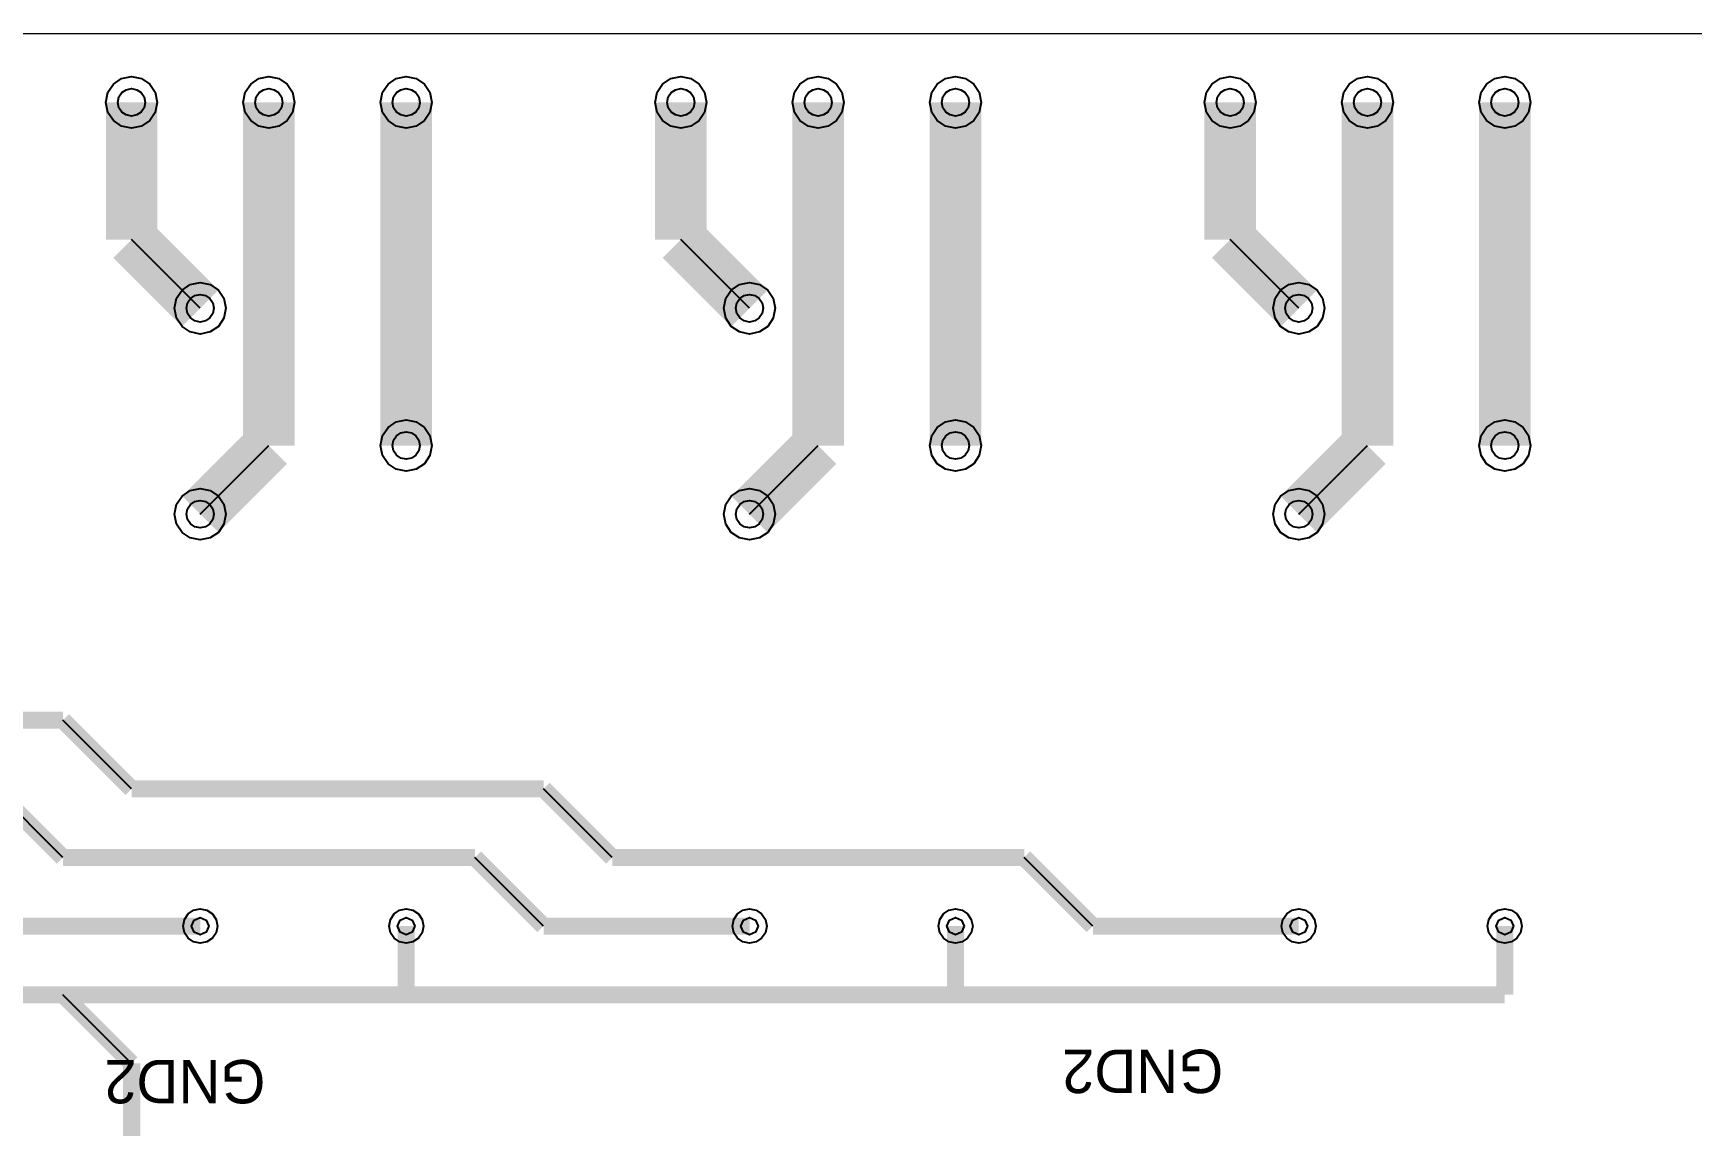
# Model space of a CAD drawing. Extents: x 0.8 to 14.6, y 0 to 10.
# Drawn here: x 4.71 to 9.74, y 6.72 to 10.03 of the extents above; entities that cross this region are included whole.
import ezdxf

# ---------------------------------------------------------------- set-up
doc = ezdxf.new("R2010")
doc.units = 0
doc.layers.get('0').update_dxf_attribs({"linetype": 'CONTINUOUS'})

msp = doc.modelspace()

# ---------------------------------------------------------------- linework, layer by layer
at = {"color": 0}
for points, const_width in [([(0.84375, 10.0313), (14.5938, 10.0313)], 0.00313), ([(5.01042, 9.40625), (5.01042, 9.82292)], 0.15625), ([(5.42708, 8.78125), (5.42708, 9.82292)], 0.15625), ([(5.84375, 8.78125), (5.84375, 9.82292)], 0.15625), ([(6.67708, 9.40625), (6.67708, 9.82292)], 0.15625), ([(7.09375, 8.78125), (7.09375, 9.82292)], 0.15625), ([(7.51042, 8.78125), (7.51042, 9.82292)], 0.15625), ([(8.34375, 9.40625), (8.34375, 9.82292)], 0.15625), ([(8.76042, 8.78125), (8.76042, 9.82292)], 0.15625), ([(9.17708, 8.78125), (9.17708, 9.82292)], 0.15625), ([(5.21875, 9.19792), (5.01042, 9.40625)], 0.15625), ([(6.88542, 9.19792), (6.67708, 9.40625)], 0.15625), ([(8.55208, 9.19792), (8.34375, 9.40625)], 0.15625), ([(5.21875, 8.57292), (5.42708, 8.78125)], 0.15625), ([(6.88542, 8.57292), (7.09375, 8.78125)], 0.15625), ([(8.55208, 8.57292), (8.76042, 8.78125)], 0.15625), ([(4.80208, 7.94792), (2.92708, 7.94792)], 0.05208), ([(5.01042, 7.73958), (4.80208, 7.94792)], 0.05208), ([(4.80208, 7.53125), (4.59375, 7.73958)], 0.05208), ([(6.26042, 7.73958), (5.01042, 7.73958)], 0.05208), ([(6.46875, 7.53125), (6.26042, 7.73958)], 0.05208), ([(6.05208, 7.53125), (4.80208, 7.53125)], 0.05208), ([(6.26042, 7.32292), (6.05208, 7.53125)], 0.05208), ([(7.71875, 7.53125), (6.46875, 7.53125)], 0.05208), ([(7.92708, 7.32292), (7.71875, 7.53125)], 0.05208), ([(5.21875, 7.32292), (4.59375, 7.32292)], 0.05208), ([(5.84375, 7.32292), (5.84375, 7.11458)], 0.05208), ([(6.88542, 7.32292), (6.26042, 7.32292)], 0.05208), ([(7.51042, 7.32292), (7.51042, 7.11458)], 0.05208), ([(8.55208, 7.32292), (7.92708, 7.32292)], 0.05208), ([(9.17708, 7.11458), (9.17708, 7.32292)], 0.05208), ([(4.38542, 7.11458), (9.17708, 7.11458)], 0.05208), ([(5.01042, 6.90625), (4.80208, 7.11458)], 0.05208), ([(5.01042, 4.61458), (5.01042, 6.90625)], 0.05208)]:
    msp.add_lwpolyline(points, dxfattribs=dict(at, const_width=const_width))
at = {"color": 0, "const_width": 0.00344}
for points in [[(5.08854, 9.82292), (5.08236, 9.79253), (5.06565, 9.76768), (5.04081, 9.75097), (5.01042, 9.74479), (4.97999, 9.75097), (4.95514, 9.76768), (4.93842, 9.79253), (4.93229, 9.82292), (4.93842, 9.85335), (4.95514, 9.87819), (4.97999, 9.89492), (5.01042, 9.90104), (5.04081, 9.89492), (5.06565, 9.87819), (5.08236, 9.85335), (5.08854, 9.82292)], [(5.50521, 9.82292), (5.49903, 9.79253), (5.48232, 9.76768), (5.45747, 9.75097), (5.42708, 9.74479), (5.39665, 9.75097), (5.37181, 9.76768), (5.35508, 9.79253), (5.34896, 9.82292), (5.35508, 9.85335), (5.37181, 9.87819), (5.39665, 9.89492), (5.42708, 9.90104), (5.45747, 9.89492), (5.48232, 9.87819), (5.49903, 9.85335), (5.50521, 9.82292)], [(5.92188, 9.82292), (5.91569, 9.79253), (5.89899, 9.76768), (5.87414, 9.75097), (5.84375, 9.74479), (5.81332, 9.75097), (5.78847, 9.76768), (5.77175, 9.79253), (5.76563, 9.82292), (5.77175, 9.85335), (5.78847, 9.87819), (5.81332, 9.89492), (5.84375, 9.90104), (5.87414, 9.89492), (5.89899, 9.87819), (5.91569, 9.85335), (5.92188, 9.82292)], [(6.75521, 9.82292), (6.74903, 9.79253), (6.73232, 9.76768), (6.70747, 9.75097), (6.67708, 9.74479), (6.64665, 9.75097), (6.62181, 9.76768), (6.60508, 9.79253), (6.59896, 9.82292), (6.60508, 9.85335), (6.62181, 9.87819), (6.64665, 9.89492), (6.67708, 9.90104), (6.70747, 9.89492), (6.73232, 9.87819), (6.74903, 9.85335), (6.75521, 9.82292)], [(7.17188, 9.82292), (7.16569, 9.79253), (7.14899, 9.76768), (7.12414, 9.75097), (7.09375, 9.74479), (7.06332, 9.75097), (7.03847, 9.76768), (7.02175, 9.79253), (7.01563, 9.82292), (7.02175, 9.85335), (7.03847, 9.87819), (7.06332, 9.89492), (7.09375, 9.90104), (7.12414, 9.89492), (7.14899, 9.87819), (7.16569, 9.85335), (7.17188, 9.82292)], [(7.58854, 9.82292), (7.58236, 9.79253), (7.56565, 9.76768), (7.54081, 9.75097), (7.51042, 9.74479), (7.47999, 9.75097), (7.45514, 9.76768), (7.43842, 9.79253), (7.43229, 9.82292), (7.43842, 9.85335), (7.45514, 9.87819), (7.47999, 9.89492), (7.51042, 9.90104), (7.54081, 9.89492), (7.56565, 9.87819), (7.58236, 9.85335), (7.58854, 9.82292)], [(8.42188, 9.82292), (8.41569, 9.79253), (8.39899, 9.76768), (8.37414, 9.75097), (8.34375, 9.74479), (8.31332, 9.75097), (8.28847, 9.76768), (8.27175, 9.79253), (8.26563, 9.82292), (8.27175, 9.85335), (8.28847, 9.87819), (8.31332, 9.89492), (8.34375, 9.90104), (8.37414, 9.89492), (8.39899, 9.87819), (8.41569, 9.85335), (8.42188, 9.82292)], [(8.83854, 9.82292), (8.83236, 9.79253), (8.81565, 9.76768), (8.79081, 9.75097), (8.76042, 9.74479), (8.72999, 9.75097), (8.70514, 9.76768), (8.68842, 9.79253), (8.68229, 9.82292), (8.68842, 9.85335), (8.70514, 9.87819), (8.72999, 9.89492), (8.76042, 9.90104), (8.79081, 9.89492), (8.81565, 9.87819), (8.83236, 9.85335), (8.83854, 9.82292)], [(9.25521, 9.82292), (9.24903, 9.79253), (9.23232, 9.76768), (9.20747, 9.75097), (9.17708, 9.74479), (9.14665, 9.75097), (9.12181, 9.76768), (9.10508, 9.79253), (9.09896, 9.82292), (9.10508, 9.85335), (9.12181, 9.87819), (9.14665, 9.89492), (9.17708, 9.90104), (9.20747, 9.89492), (9.23232, 9.87819), (9.24903, 9.85335), (9.25521, 9.82292)], [(5.29688, 9.19792), (5.29069, 9.16753), (5.27399, 9.14268), (5.24914, 9.12597), (5.21875, 9.11979), (5.18832, 9.12597), (5.16347, 9.14268), (5.14675, 9.16753), (5.14063, 9.19792), (5.14675, 9.22835), (5.16347, 9.25319), (5.18832, 9.26992), (5.21875, 9.27604), (5.24914, 9.26992), (5.27399, 9.25319), (5.29069, 9.22835), (5.29688, 9.19792)], [(6.96354, 9.19792), (6.95736, 9.16753), (6.94065, 9.14268), (6.91581, 9.12597), (6.88542, 9.11979), (6.85499, 9.12597), (6.83014, 9.14268), (6.81342, 9.16753), (6.80729, 9.19792), (6.81342, 9.22835), (6.83014, 9.25319), (6.85499, 9.26992), (6.88542, 9.27604), (6.91581, 9.26992), (6.94065, 9.25319), (6.95736, 9.22835), (6.96354, 9.19792)], [(8.63021, 9.19792), (8.62403, 9.16753), (8.60732, 9.14268), (8.58247, 9.12597), (8.55208, 9.11979), (8.52165, 9.12597), (8.49681, 9.14268), (8.48008, 9.16753), (8.47396, 9.19792), (8.48008, 9.22835), (8.49681, 9.25319), (8.52165, 9.26992), (8.55208, 9.27604), (8.58247, 9.26992), (8.60732, 9.25319), (8.62403, 9.22835), (8.63021, 9.19792)], [(5.92188, 8.78125), (5.91569, 8.75086), (5.89899, 8.72601), (5.87414, 8.70931), (5.84375, 8.70313), (5.81332, 8.70931), (5.78847, 8.72601), (5.77175, 8.75086), (5.76563, 8.78125), (5.77175, 8.81168), (5.78847, 8.83653), (5.81332, 8.85325), (5.84375, 8.85938), (5.87414, 8.85325), (5.89899, 8.83653), (5.91569, 8.81168), (5.92188, 8.78125)], [(7.58854, 8.78125), (7.58236, 8.75086), (7.56565, 8.72601), (7.54081, 8.70931), (7.51042, 8.70313), (7.47999, 8.70931), (7.45514, 8.72601), (7.43842, 8.75086), (7.43229, 8.78125), (7.43842, 8.81168), (7.45514, 8.83653), (7.47999, 8.85325), (7.51042, 8.85938), (7.54081, 8.85325), (7.56565, 8.83653), (7.58236, 8.81168), (7.58854, 8.78125)], [(9.25521, 8.78125), (9.24903, 8.75086), (9.23232, 8.72601), (9.20747, 8.70931), (9.17708, 8.70313), (9.14665, 8.70931), (9.12181, 8.72601), (9.10508, 8.75086), (9.09896, 8.78125), (9.10508, 8.81168), (9.12181, 8.83653), (9.14665, 8.85325), (9.17708, 8.85938), (9.20747, 8.85325), (9.23232, 8.83653), (9.24903, 8.81168), (9.25521, 8.78125)], [(5.29688, 8.57292), (5.29069, 8.54253), (5.27399, 8.51768), (5.24914, 8.50097), (5.21875, 8.49479), (5.18832, 8.50097), (5.16347, 8.51768), (5.14675, 8.54253), (5.14063, 8.57292), (5.14675, 8.60335), (5.16347, 8.62819), (5.18832, 8.64492), (5.21875, 8.65104), (5.24914, 8.64492), (5.27399, 8.62819), (5.29069, 8.60335), (5.29688, 8.57292)], [(6.96354, 8.57292), (6.95736, 8.54253), (6.94065, 8.51768), (6.91581, 8.50097), (6.88542, 8.49479), (6.85499, 8.50097), (6.83014, 8.51768), (6.81342, 8.54253), (6.80729, 8.57292), (6.81342, 8.60335), (6.83014, 8.62819), (6.85499, 8.64492), (6.88542, 8.65104), (6.91581, 8.64492), (6.94065, 8.62819), (6.95736, 8.60335), (6.96354, 8.57292)], [(8.63021, 8.57292), (8.62403, 8.54253), (8.60732, 8.51768), (8.58247, 8.50097), (8.55208, 8.49479), (8.52165, 8.50097), (8.49681, 8.51768), (8.48008, 8.54253), (8.47396, 8.57292), (8.48008, 8.60335), (8.49681, 8.62819), (8.52165, 8.64492), (8.55208, 8.65104), (8.58247, 8.64492), (8.60732, 8.62819), (8.62403, 8.60335), (8.63021, 8.57292)], [(5.27083, 7.32292), (5.26671, 7.30268), (5.25553, 7.28614), (5.23899, 7.27496), (5.21875, 7.27083), (5.19846, 7.27496), (5.18192, 7.28614), (5.17074, 7.30268), (5.16667, 7.32292), (5.17074, 7.34321), (5.18192, 7.35975), (5.19846, 7.37093), (5.21875, 7.375), (5.23899, 7.37093), (5.25553, 7.35975), (5.26671, 7.34321), (5.27083, 7.32292)], [(5.89583, 7.32292), (5.89171, 7.30268), (5.88053, 7.28614), (5.86399, 7.27496), (5.84375, 7.27083), (5.82346, 7.27496), (5.80692, 7.28614), (5.79574, 7.30268), (5.79167, 7.32292), (5.79574, 7.34321), (5.80692, 7.35975), (5.82346, 7.37093), (5.84375, 7.375), (5.86399, 7.37093), (5.88053, 7.35975), (5.89171, 7.34321), (5.89583, 7.32292)], [(6.9375, 7.32292), (6.93338, 7.30268), (6.92219, 7.28614), (6.90565, 7.27496), (6.88542, 7.27083), (6.86513, 7.27496), (6.84858, 7.28614), (6.8374, 7.30268), (6.83333, 7.32292), (6.8374, 7.34321), (6.84858, 7.35975), (6.86513, 7.37093), (6.88542, 7.375), (6.90565, 7.37093), (6.92219, 7.35975), (6.93338, 7.34321), (6.9375, 7.32292)], [(7.5625, 7.32292), (7.55838, 7.30268), (7.54719, 7.28614), (7.53065, 7.27496), (7.51042, 7.27083), (7.49013, 7.27496), (7.47358, 7.28614), (7.4624, 7.30268), (7.45833, 7.32292), (7.4624, 7.34321), (7.47358, 7.35975), (7.49013, 7.37093), (7.51042, 7.375), (7.53065, 7.37093), (7.54719, 7.35975), (7.55838, 7.34321), (7.5625, 7.32292)], [(8.60417, 7.32292), (8.60004, 7.30268), (8.58886, 7.28614), (8.57232, 7.27496), (8.55208, 7.27083), (8.53179, 7.27496), (8.51525, 7.28614), (8.50407, 7.30268), (8.5, 7.32292), (8.50407, 7.34321), (8.51525, 7.35975), (8.53179, 7.37093), (8.55208, 7.375), (8.57232, 7.37093), (8.58886, 7.35975), (8.60004, 7.34321), (8.60417, 7.32292)], [(9.22917, 7.32292), (9.22504, 7.30268), (9.21386, 7.28614), (9.19732, 7.27496), (9.17708, 7.27083), (9.15679, 7.27496), (9.14025, 7.28614), (9.12907, 7.30268), (9.125, 7.32292), (9.12907, 7.34321), (9.14025, 7.35975), (9.15679, 7.37093), (9.17708, 7.375), (9.19732, 7.37093), (9.21386, 7.35975), (9.22504, 7.34321), (9.22917, 7.32292)]]:
    msp.add_lwpolyline(points, close=True, dxfattribs=at)
at = {"color": 0}
for points in [[(5.08854, 9.82292), (5.08236, 9.79253), (5.06565, 9.76768), (5.04081, 9.75097), (5.01042, 9.74479), (4.97999, 9.75097), (4.95514, 9.76768), (4.93842, 9.79253), (4.93229, 9.82292), (4.93842, 9.85335), (4.95514, 9.87819), (4.97999, 9.89492), (5.01042, 9.90104), (5.04081, 9.89492), (5.06565, 9.87819), (5.08236, 9.85335), (5.08854, 9.82292)], [(5.50521, 9.82292), (5.49903, 9.79253), (5.48232, 9.76768), (5.45747, 9.75097), (5.42708, 9.74479), (5.39665, 9.75097), (5.37181, 9.76768), (5.35508, 9.79253), (5.34896, 9.82292), (5.35508, 9.85335), (5.37181, 9.87819), (5.39665, 9.89492), (5.42708, 9.90104), (5.45747, 9.89492), (5.48232, 9.87819), (5.49903, 9.85335), (5.50521, 9.82292)], [(5.92188, 9.82292), (5.91569, 9.79253), (5.89899, 9.76768), (5.87414, 9.75097), (5.84375, 9.74479), (5.81332, 9.75097), (5.78847, 9.76768), (5.77175, 9.79253), (5.76563, 9.82292), (5.77175, 9.85335), (5.78847, 9.87819), (5.81332, 9.89492), (5.84375, 9.90104), (5.87414, 9.89492), (5.89899, 9.87819), (5.91569, 9.85335), (5.92188, 9.82292)], [(6.75521, 9.82292), (6.74903, 9.79253), (6.73232, 9.76768), (6.70747, 9.75097), (6.67708, 9.74479), (6.64665, 9.75097), (6.62181, 9.76768), (6.60508, 9.79253), (6.59896, 9.82292), (6.60508, 9.85335), (6.62181, 9.87819), (6.64665, 9.89492), (6.67708, 9.90104), (6.70747, 9.89492), (6.73232, 9.87819), (6.74903, 9.85335), (6.75521, 9.82292)], [(7.17188, 9.82292), (7.16569, 9.79253), (7.14899, 9.76768), (7.12414, 9.75097), (7.09375, 9.74479), (7.06332, 9.75097), (7.03847, 9.76768), (7.02175, 9.79253), (7.01563, 9.82292), (7.02175, 9.85335), (7.03847, 9.87819), (7.06332, 9.89492), (7.09375, 9.90104), (7.12414, 9.89492), (7.14899, 9.87819), (7.16569, 9.85335), (7.17188, 9.82292)], [(7.58854, 9.82292), (7.58236, 9.79253), (7.56565, 9.76768), (7.54081, 9.75097), (7.51042, 9.74479), (7.47999, 9.75097), (7.45514, 9.76768), (7.43842, 9.79253), (7.43229, 9.82292), (7.43842, 9.85335), (7.45514, 9.87819), (7.47999, 9.89492), (7.51042, 9.90104), (7.54081, 9.89492), (7.56565, 9.87819), (7.58236, 9.85335), (7.58854, 9.82292)], [(8.42188, 9.82292), (8.41569, 9.79253), (8.39899, 9.76768), (8.37414, 9.75097), (8.34375, 9.74479), (8.31332, 9.75097), (8.28847, 9.76768), (8.27175, 9.79253), (8.26563, 9.82292), (8.27175, 9.85335), (8.28847, 9.87819), (8.31332, 9.89492), (8.34375, 9.90104), (8.37414, 9.89492), (8.39899, 9.87819), (8.41569, 9.85335), (8.42188, 9.82292)], [(8.83854, 9.82292), (8.83236, 9.79253), (8.81565, 9.76768), (8.79081, 9.75097), (8.76042, 9.74479), (8.72999, 9.75097), (8.70514, 9.76768), (8.68842, 9.79253), (8.68229, 9.82292), (8.68842, 9.85335), (8.70514, 9.87819), (8.72999, 9.89492), (8.76042, 9.90104), (8.79081, 9.89492), (8.81565, 9.87819), (8.83236, 9.85335), (8.83854, 9.82292)], [(9.25521, 9.82292), (9.24903, 9.79253), (9.23232, 9.76768), (9.20747, 9.75097), (9.17708, 9.74479), (9.14665, 9.75097), (9.12181, 9.76768), (9.10508, 9.79253), (9.09896, 9.82292), (9.10508, 9.85335), (9.12181, 9.87819), (9.14665, 9.89492), (9.17708, 9.90104), (9.20747, 9.89492), (9.23232, 9.87819), (9.24903, 9.85335), (9.25521, 9.82292)], [(5.29688, 9.19792), (5.29069, 9.16753), (5.27399, 9.14268), (5.24914, 9.12597), (5.21875, 9.11979), (5.18832, 9.12597), (5.16347, 9.14268), (5.14675, 9.16753), (5.14063, 9.19792), (5.14675, 9.22835), (5.16347, 9.25319), (5.18832, 9.26992), (5.21875, 9.27604), (5.24914, 9.26992), (5.27399, 9.25319), (5.29069, 9.22835), (5.29688, 9.19792)], [(6.96354, 9.19792), (6.95736, 9.16753), (6.94065, 9.14268), (6.91581, 9.12597), (6.88542, 9.11979), (6.85499, 9.12597), (6.83014, 9.14268), (6.81342, 9.16753), (6.80729, 9.19792), (6.81342, 9.22835), (6.83014, 9.25319), (6.85499, 9.26992), (6.88542, 9.27604), (6.91581, 9.26992), (6.94065, 9.25319), (6.95736, 9.22835), (6.96354, 9.19792)], [(8.63021, 9.19792), (8.62403, 9.16753), (8.60732, 9.14268), (8.58247, 9.12597), (8.55208, 9.11979), (8.52165, 9.12597), (8.49681, 9.14268), (8.48008, 9.16753), (8.47396, 9.19792), (8.48008, 9.22835), (8.49681, 9.25319), (8.52165, 9.26992), (8.55208, 9.27604), (8.58247, 9.26992), (8.60732, 9.25319), (8.62403, 9.22835), (8.63021, 9.19792)], [(5.92188, 8.78125), (5.91569, 8.75086), (5.89899, 8.72601), (5.87414, 8.70931), (5.84375, 8.70313), (5.81332, 8.70931), (5.78847, 8.72601), (5.77175, 8.75086), (5.76563, 8.78125), (5.77175, 8.81168), (5.78847, 8.83653), (5.81332, 8.85325), (5.84375, 8.85938), (5.87414, 8.85325), (5.89899, 8.83653), (5.91569, 8.81168), (5.92188, 8.78125)], [(7.58854, 8.78125), (7.58236, 8.75086), (7.56565, 8.72601), (7.54081, 8.70931), (7.51042, 8.70313), (7.47999, 8.70931), (7.45514, 8.72601), (7.43842, 8.75086), (7.43229, 8.78125), (7.43842, 8.81168), (7.45514, 8.83653), (7.47999, 8.85325), (7.51042, 8.85938), (7.54081, 8.85325), (7.56565, 8.83653), (7.58236, 8.81168), (7.58854, 8.78125)], [(9.25521, 8.78125), (9.24903, 8.75086), (9.23232, 8.72601), (9.20747, 8.70931), (9.17708, 8.70313), (9.14665, 8.70931), (9.12181, 8.72601), (9.10508, 8.75086), (9.09896, 8.78125), (9.10508, 8.81168), (9.12181, 8.83653), (9.14665, 8.85325), (9.17708, 8.85938), (9.20747, 8.85325), (9.23232, 8.83653), (9.24903, 8.81168), (9.25521, 8.78125)], [(5.29688, 8.57292), (5.29069, 8.54253), (5.27399, 8.51768), (5.24914, 8.50097), (5.21875, 8.49479), (5.18832, 8.50097), (5.16347, 8.51768), (5.14675, 8.54253), (5.14063, 8.57292), (5.14675, 8.60335), (5.16347, 8.62819), (5.18832, 8.64492), (5.21875, 8.65104), (5.24914, 8.64492), (5.27399, 8.62819), (5.29069, 8.60335), (5.29688, 8.57292)], [(6.96354, 8.57292), (6.95736, 8.54253), (6.94065, 8.51768), (6.91581, 8.50097), (6.88542, 8.49479), (6.85499, 8.50097), (6.83014, 8.51768), (6.81342, 8.54253), (6.80729, 8.57292), (6.81342, 8.60335), (6.83014, 8.62819), (6.85499, 8.64492), (6.88542, 8.65104), (6.91581, 8.64492), (6.94065, 8.62819), (6.95736, 8.60335), (6.96354, 8.57292)], [(8.63021, 8.57292), (8.62403, 8.54253), (8.60732, 8.51768), (8.58247, 8.50097), (8.55208, 8.49479), (8.52165, 8.50097), (8.49681, 8.51768), (8.48008, 8.54253), (8.47396, 8.57292), (8.48008, 8.60335), (8.49681, 8.62819), (8.52165, 8.64492), (8.55208, 8.65104), (8.58247, 8.64492), (8.60732, 8.62819), (8.62403, 8.60335), (8.63021, 8.57292)], [(5.27083, 7.32292), (5.26671, 7.30268), (5.25553, 7.28614), (5.23899, 7.27496), (5.21875, 7.27083), (5.19846, 7.27496), (5.18192, 7.28614), (5.17074, 7.30268), (5.16667, 7.32292), (5.17074, 7.34321), (5.18192, 7.35975), (5.19846, 7.37093), (5.21875, 7.375), (5.23899, 7.37093), (5.25553, 7.35975), (5.26671, 7.34321), (5.27083, 7.32292)], [(5.89583, 7.32292), (5.89171, 7.30268), (5.88053, 7.28614), (5.86399, 7.27496), (5.84375, 7.27083), (5.82346, 7.27496), (5.80692, 7.28614), (5.79574, 7.30268), (5.79167, 7.32292), (5.79574, 7.34321), (5.80692, 7.35975), (5.82346, 7.37093), (5.84375, 7.375), (5.86399, 7.37093), (5.88053, 7.35975), (5.89171, 7.34321), (5.89583, 7.32292)], [(6.9375, 7.32292), (6.93338, 7.30268), (6.92219, 7.28614), (6.90565, 7.27496), (6.88542, 7.27083), (6.86513, 7.27496), (6.84858, 7.28614), (6.8374, 7.30268), (6.83333, 7.32292), (6.8374, 7.34321), (6.84858, 7.35975), (6.86513, 7.37093), (6.88542, 7.375), (6.90565, 7.37093), (6.92219, 7.35975), (6.93338, 7.34321), (6.9375, 7.32292)], [(7.5625, 7.32292), (7.55838, 7.30268), (7.54719, 7.28614), (7.53065, 7.27496), (7.51042, 7.27083), (7.49013, 7.27496), (7.47358, 7.28614), (7.4624, 7.30268), (7.45833, 7.32292), (7.4624, 7.34321), (7.47358, 7.35975), (7.49013, 7.37093), (7.51042, 7.375), (7.53065, 7.37093), (7.54719, 7.35975), (7.55838, 7.34321), (7.5625, 7.32292)], [(8.60417, 7.32292), (8.60004, 7.30268), (8.58886, 7.28614), (8.57232, 7.27496), (8.55208, 7.27083), (8.53179, 7.27496), (8.51525, 7.28614), (8.50407, 7.30268), (8.5, 7.32292), (8.50407, 7.34321), (8.51525, 7.35975), (8.53179, 7.37093), (8.55208, 7.375), (8.57232, 7.37093), (8.58886, 7.35975), (8.60004, 7.34321), (8.60417, 7.32292)], [(9.22917, 7.32292), (9.22504, 7.30268), (9.21386, 7.28614), (9.19732, 7.27496), (9.17708, 7.27083), (9.15679, 7.27496), (9.14025, 7.28614), (9.12907, 7.30268), (9.125, 7.32292), (9.12907, 7.34321), (9.14025, 7.35975), (9.15679, 7.37093), (9.17708, 7.375), (9.19732, 7.37093), (9.21386, 7.35975), (9.22504, 7.34321), (9.22917, 7.32292)]]:
    msp.add_lwpolyline(points, close=True, dxfattribs=at)
at = {"color": 7, "const_width": 0.00344}
for points in [[(5.05208, 9.82292), (5.04878, 9.80675), (5.03988, 9.79346), (5.02658, 9.78456), (5.01042, 9.78125), (4.99419, 9.78456), (4.98096, 9.79346), (4.972, 9.80675), (4.96875, 9.82292), (4.972, 9.83914), (4.98096, 9.85237), (4.99419, 9.86133), (5.01042, 9.86458), (5.02658, 9.86133), (5.03988, 9.85237), (5.04878, 9.83914), (5.05208, 9.82292)], [(5.46875, 9.82292), (5.46544, 9.80675), (5.45654, 9.79346), (5.44325, 9.78456), (5.42708, 9.78125), (5.41086, 9.78456), (5.39763, 9.79346), (5.38867, 9.80675), (5.38542, 9.82292), (5.38867, 9.83914), (5.39763, 9.85237), (5.41086, 9.86133), (5.42708, 9.86458), (5.44325, 9.86133), (5.45654, 9.85237), (5.46544, 9.83914), (5.46875, 9.82292)], [(5.88542, 9.82292), (5.88211, 9.80675), (5.87321, 9.79346), (5.85992, 9.78456), (5.84375, 9.78125), (5.82753, 9.78456), (5.81429, 9.79346), (5.80533, 9.80675), (5.80208, 9.82292), (5.80533, 9.83914), (5.81429, 9.85237), (5.82753, 9.86133), (5.84375, 9.86458), (5.85992, 9.86133), (5.87321, 9.85237), (5.88211, 9.83914), (5.88542, 9.82292)], [(6.71875, 9.82292), (6.71544, 9.80675), (6.70654, 9.79346), (6.69325, 9.78456), (6.67708, 9.78125), (6.66086, 9.78456), (6.64763, 9.79346), (6.63867, 9.80675), (6.63542, 9.82292), (6.63867, 9.83914), (6.64763, 9.85237), (6.66086, 9.86133), (6.67708, 9.86458), (6.69325, 9.86133), (6.70654, 9.85237), (6.71544, 9.83914), (6.71875, 9.82292)], [(7.13542, 9.82292), (7.13211, 9.80675), (7.12321, 9.79346), (7.10992, 9.78456), (7.09375, 9.78125), (7.07753, 9.78456), (7.06429, 9.79346), (7.05533, 9.80675), (7.05208, 9.82292), (7.05533, 9.83914), (7.06429, 9.85237), (7.07753, 9.86133), (7.09375, 9.86458), (7.10992, 9.86133), (7.12321, 9.85237), (7.13211, 9.83914), (7.13542, 9.82292)], [(7.55208, 9.82292), (7.54878, 9.80675), (7.53987, 9.79346), (7.52658, 9.78456), (7.51042, 9.78125), (7.49419, 9.78456), (7.48096, 9.79346), (7.472, 9.80675), (7.46875, 9.82292), (7.472, 9.83914), (7.48096, 9.85237), (7.49419, 9.86133), (7.51042, 9.86458), (7.52658, 9.86133), (7.53987, 9.85237), (7.54878, 9.83914), (7.55208, 9.82292)], [(8.38542, 9.82292), (8.38211, 9.80675), (8.37321, 9.79346), (8.35992, 9.78456), (8.34375, 9.78125), (8.32753, 9.78456), (8.31429, 9.79346), (8.30533, 9.80675), (8.30208, 9.82292), (8.30533, 9.83914), (8.31429, 9.85237), (8.32753, 9.86133), (8.34375, 9.86458), (8.35992, 9.86133), (8.37321, 9.85237), (8.38211, 9.83914), (8.38542, 9.82292)], [(8.80208, 9.82292), (8.79878, 9.80675), (8.78987, 9.79346), (8.77658, 9.78456), (8.76042, 9.78125), (8.74419, 9.78456), (8.73096, 9.79346), (8.722, 9.80675), (8.71875, 9.82292), (8.722, 9.83914), (8.73096, 9.85237), (8.74419, 9.86133), (8.76042, 9.86458), (8.77658, 9.86133), (8.78987, 9.85237), (8.79878, 9.83914), (8.80208, 9.82292)], [(9.21875, 9.82292), (9.21544, 9.80675), (9.20654, 9.79346), (9.19325, 9.78456), (9.17708, 9.78125), (9.16086, 9.78456), (9.14763, 9.79346), (9.13867, 9.80675), (9.13542, 9.82292), (9.13867, 9.83914), (9.14763, 9.85237), (9.16086, 9.86133), (9.17708, 9.86458), (9.19325, 9.86133), (9.20654, 9.85237), (9.21544, 9.83914), (9.21875, 9.82292)], [(5.26042, 9.19792), (5.25711, 9.18175), (5.24821, 9.16846), (5.23492, 9.15956), (5.21875, 9.15625), (5.20253, 9.15956), (5.18929, 9.16846), (5.18033, 9.18175), (5.17708, 9.19792), (5.18033, 9.21414), (5.18929, 9.22737), (5.20253, 9.23633), (5.21875, 9.23958), (5.23492, 9.23633), (5.24821, 9.22737), (5.25711, 9.21414), (5.26042, 9.19792)], [(6.92708, 9.19792), (6.92378, 9.18175), (6.91488, 9.16846), (6.90158, 9.15956), (6.88542, 9.15625), (6.86919, 9.15956), (6.85596, 9.16846), (6.847, 9.18175), (6.84375, 9.19792), (6.847, 9.21414), (6.85596, 9.22737), (6.86919, 9.23633), (6.88542, 9.23958), (6.90158, 9.23633), (6.91488, 9.22737), (6.92378, 9.21414), (6.92708, 9.19792)], [(8.59375, 9.19792), (8.59044, 9.18175), (8.58154, 9.16846), (8.56825, 9.15956), (8.55208, 9.15625), (8.53586, 9.15956), (8.52263, 9.16846), (8.51367, 9.18175), (8.51042, 9.19792), (8.51367, 9.21414), (8.52263, 9.22737), (8.53586, 9.23633), (8.55208, 9.23958), (8.56825, 9.23633), (8.58154, 9.22737), (8.59044, 9.21414), (8.59375, 9.19792)], [(5.88542, 8.78125), (5.88211, 8.76508), (5.87321, 8.75179), (5.85992, 8.74289), (5.84375, 8.73958), (5.82753, 8.74289), (5.81429, 8.75179), (5.80533, 8.76508), (5.80208, 8.78125), (5.80533, 8.79747), (5.81429, 8.81071), (5.82753, 8.81967), (5.84375, 8.82292), (5.85992, 8.81967), (5.87321, 8.81071), (5.88211, 8.79747), (5.88542, 8.78125)], [(7.55208, 8.78125), (7.54878, 8.76508), (7.53987, 8.75179), (7.52658, 8.74289), (7.51042, 8.73958), (7.49419, 8.74289), (7.48096, 8.75179), (7.472, 8.76508), (7.46875, 8.78125), (7.472, 8.79747), (7.48096, 8.81071), (7.49419, 8.81967), (7.51042, 8.82292), (7.52658, 8.81967), (7.53987, 8.81071), (7.54878, 8.79747), (7.55208, 8.78125)], [(9.21875, 8.78125), (9.21544, 8.76508), (9.20654, 8.75179), (9.19325, 8.74289), (9.17708, 8.73958), (9.16086, 8.74289), (9.14763, 8.75179), (9.13867, 8.76508), (9.13542, 8.78125), (9.13867, 8.79747), (9.14763, 8.81071), (9.16086, 8.81967), (9.17708, 8.82292), (9.19325, 8.81967), (9.20654, 8.81071), (9.21544, 8.79747), (9.21875, 8.78125)], [(5.26042, 8.57292), (5.25711, 8.55675), (5.24821, 8.54346), (5.23492, 8.53456), (5.21875, 8.53125), (5.20253, 8.53456), (5.18929, 8.54346), (5.18033, 8.55675), (5.17708, 8.57292), (5.18033, 8.58914), (5.18929, 8.60237), (5.20253, 8.61133), (5.21875, 8.61458), (5.23492, 8.61133), (5.24821, 8.60237), (5.25711, 8.58914), (5.26042, 8.57292)], [(6.92708, 8.57292), (6.92378, 8.55675), (6.91488, 8.54346), (6.90158, 8.53456), (6.88542, 8.53125), (6.86919, 8.53456), (6.85596, 8.54346), (6.847, 8.55675), (6.84375, 8.57292), (6.847, 8.58914), (6.85596, 8.60237), (6.86919, 8.61133), (6.88542, 8.61458), (6.90158, 8.61133), (6.91488, 8.60237), (6.92378, 8.58914), (6.92708, 8.57292)], [(8.59375, 8.57292), (8.59044, 8.55675), (8.58154, 8.54346), (8.56825, 8.53456), (8.55208, 8.53125), (8.53586, 8.53456), (8.52263, 8.54346), (8.51367, 8.55675), (8.51042, 8.57292), (8.51367, 8.58914), (8.52263, 8.60237), (8.53586, 8.61133), (8.55208, 8.61458), (8.56825, 8.61133), (8.58154, 8.60237), (8.59044, 8.58914), (8.59375, 8.57292)], [(5.24479, 7.32292), (5.23714, 7.30453), (5.21875, 7.29688), (5.20031, 7.30453), (5.19271, 7.32292), (5.20031, 7.34136), (5.21875, 7.34896), (5.23714, 7.34136), (5.24479, 7.32292)], [(5.86979, 7.32292), (5.86214, 7.30453), (5.84375, 7.29688), (5.82531, 7.30453), (5.81771, 7.32292), (5.82531, 7.34136), (5.84375, 7.34896), (5.86214, 7.34136), (5.86979, 7.32292)], [(6.91146, 7.32292), (6.90381, 7.30453), (6.88542, 7.29688), (6.86697, 7.30453), (6.85938, 7.32292), (6.86697, 7.34136), (6.88542, 7.34896), (6.90381, 7.34136), (6.91146, 7.32292)], [(7.53646, 7.32292), (7.52881, 7.30453), (7.51042, 7.29688), (7.49197, 7.30453), (7.48438, 7.32292), (7.49197, 7.34136), (7.51042, 7.34896), (7.52881, 7.34136), (7.53646, 7.32292)], [(8.57813, 7.32292), (8.57047, 7.30453), (8.55208, 7.29688), (8.53364, 7.30453), (8.52604, 7.32292), (8.53364, 7.34136), (8.55208, 7.34896), (8.57047, 7.34136), (8.57813, 7.32292)], [(9.20313, 7.32292), (9.19547, 7.30453), (9.17708, 7.29688), (9.15864, 7.30453), (9.15104, 7.32292), (9.15864, 7.34136), (9.17708, 7.34896), (9.19547, 7.34136), (9.20313, 7.32292)]]:
    msp.add_lwpolyline(points, close=True, dxfattribs=at)
at = {"color": 7}
for points in [[(5.05208, 9.82292), (5.04878, 9.80675), (5.03988, 9.79346), (5.02658, 9.78456), (5.01042, 9.78125), (4.99419, 9.78456), (4.98096, 9.79346), (4.972, 9.80675), (4.96875, 9.82292), (4.972, 9.83914), (4.98096, 9.85237), (4.99419, 9.86133), (5.01042, 9.86458), (5.02658, 9.86133), (5.03988, 9.85237), (5.04878, 9.83914), (5.05208, 9.82292)], [(5.46875, 9.82292), (5.46544, 9.80675), (5.45654, 9.79346), (5.44325, 9.78456), (5.42708, 9.78125), (5.41086, 9.78456), (5.39763, 9.79346), (5.38867, 9.80675), (5.38542, 9.82292), (5.38867, 9.83914), (5.39763, 9.85237), (5.41086, 9.86133), (5.42708, 9.86458), (5.44325, 9.86133), (5.45654, 9.85237), (5.46544, 9.83914), (5.46875, 9.82292)], [(5.88542, 9.82292), (5.88211, 9.80675), (5.87321, 9.79346), (5.85992, 9.78456), (5.84375, 9.78125), (5.82753, 9.78456), (5.81429, 9.79346), (5.80533, 9.80675), (5.80208, 9.82292), (5.80533, 9.83914), (5.81429, 9.85237), (5.82753, 9.86133), (5.84375, 9.86458), (5.85992, 9.86133), (5.87321, 9.85237), (5.88211, 9.83914), (5.88542, 9.82292)], [(6.71875, 9.82292), (6.71544, 9.80675), (6.70654, 9.79346), (6.69325, 9.78456), (6.67708, 9.78125), (6.66086, 9.78456), (6.64763, 9.79346), (6.63867, 9.80675), (6.63542, 9.82292), (6.63867, 9.83914), (6.64763, 9.85237), (6.66086, 9.86133), (6.67708, 9.86458), (6.69325, 9.86133), (6.70654, 9.85237), (6.71544, 9.83914), (6.71875, 9.82292)], [(7.13542, 9.82292), (7.13211, 9.80675), (7.12321, 9.79346), (7.10992, 9.78456), (7.09375, 9.78125), (7.07753, 9.78456), (7.06429, 9.79346), (7.05533, 9.80675), (7.05208, 9.82292), (7.05533, 9.83914), (7.06429, 9.85237), (7.07753, 9.86133), (7.09375, 9.86458), (7.10992, 9.86133), (7.12321, 9.85237), (7.13211, 9.83914), (7.13542, 9.82292)], [(7.55208, 9.82292), (7.54878, 9.80675), (7.53987, 9.79346), (7.52658, 9.78456), (7.51042, 9.78125), (7.49419, 9.78456), (7.48096, 9.79346), (7.472, 9.80675), (7.46875, 9.82292), (7.472, 9.83914), (7.48096, 9.85237), (7.49419, 9.86133), (7.51042, 9.86458), (7.52658, 9.86133), (7.53987, 9.85237), (7.54878, 9.83914), (7.55208, 9.82292)], [(8.38542, 9.82292), (8.38211, 9.80675), (8.37321, 9.79346), (8.35992, 9.78456), (8.34375, 9.78125), (8.32753, 9.78456), (8.31429, 9.79346), (8.30533, 9.80675), (8.30208, 9.82292), (8.30533, 9.83914), (8.31429, 9.85237), (8.32753, 9.86133), (8.34375, 9.86458), (8.35992, 9.86133), (8.37321, 9.85237), (8.38211, 9.83914), (8.38542, 9.82292)], [(8.80208, 9.82292), (8.79878, 9.80675), (8.78987, 9.79346), (8.77658, 9.78456), (8.76042, 9.78125), (8.74419, 9.78456), (8.73096, 9.79346), (8.722, 9.80675), (8.71875, 9.82292), (8.722, 9.83914), (8.73096, 9.85237), (8.74419, 9.86133), (8.76042, 9.86458), (8.77658, 9.86133), (8.78987, 9.85237), (8.79878, 9.83914), (8.80208, 9.82292)], [(9.21875, 9.82292), (9.21544, 9.80675), (9.20654, 9.79346), (9.19325, 9.78456), (9.17708, 9.78125), (9.16086, 9.78456), (9.14763, 9.79346), (9.13867, 9.80675), (9.13542, 9.82292), (9.13867, 9.83914), (9.14763, 9.85237), (9.16086, 9.86133), (9.17708, 9.86458), (9.19325, 9.86133), (9.20654, 9.85237), (9.21544, 9.83914), (9.21875, 9.82292)], [(5.26042, 9.19792), (5.25711, 9.18175), (5.24821, 9.16846), (5.23492, 9.15956), (5.21875, 9.15625), (5.20253, 9.15956), (5.18929, 9.16846), (5.18033, 9.18175), (5.17708, 9.19792), (5.18033, 9.21414), (5.18929, 9.22737), (5.20253, 9.23633), (5.21875, 9.23958), (5.23492, 9.23633), (5.24821, 9.22737), (5.25711, 9.21414), (5.26042, 9.19792)], [(6.92708, 9.19792), (6.92378, 9.18175), (6.91488, 9.16846), (6.90158, 9.15956), (6.88542, 9.15625), (6.86919, 9.15956), (6.85596, 9.16846), (6.847, 9.18175), (6.84375, 9.19792), (6.847, 9.21414), (6.85596, 9.22737), (6.86919, 9.23633), (6.88542, 9.23958), (6.90158, 9.23633), (6.91488, 9.22737), (6.92378, 9.21414), (6.92708, 9.19792)], [(8.59375, 9.19792), (8.59044, 9.18175), (8.58154, 9.16846), (8.56825, 9.15956), (8.55208, 9.15625), (8.53586, 9.15956), (8.52263, 9.16846), (8.51367, 9.18175), (8.51042, 9.19792), (8.51367, 9.21414), (8.52263, 9.22737), (8.53586, 9.23633), (8.55208, 9.23958), (8.56825, 9.23633), (8.58154, 9.22737), (8.59044, 9.21414), (8.59375, 9.19792)], [(5.88542, 8.78125), (5.88211, 8.76508), (5.87321, 8.75179), (5.85992, 8.74289), (5.84375, 8.73958), (5.82753, 8.74289), (5.81429, 8.75179), (5.80533, 8.76508), (5.80208, 8.78125), (5.80533, 8.79747), (5.81429, 8.81071), (5.82753, 8.81967), (5.84375, 8.82292), (5.85992, 8.81967), (5.87321, 8.81071), (5.88211, 8.79747), (5.88542, 8.78125)], [(7.55208, 8.78125), (7.54878, 8.76508), (7.53987, 8.75179), (7.52658, 8.74289), (7.51042, 8.73958), (7.49419, 8.74289), (7.48096, 8.75179), (7.472, 8.76508), (7.46875, 8.78125), (7.472, 8.79747), (7.48096, 8.81071), (7.49419, 8.81967), (7.51042, 8.82292), (7.52658, 8.81967), (7.53987, 8.81071), (7.54878, 8.79747), (7.55208, 8.78125)], [(9.21875, 8.78125), (9.21544, 8.76508), (9.20654, 8.75179), (9.19325, 8.74289), (9.17708, 8.73958), (9.16086, 8.74289), (9.14763, 8.75179), (9.13867, 8.76508), (9.13542, 8.78125), (9.13867, 8.79747), (9.14763, 8.81071), (9.16086, 8.81967), (9.17708, 8.82292), (9.19325, 8.81967), (9.20654, 8.81071), (9.21544, 8.79747), (9.21875, 8.78125)], [(5.26042, 8.57292), (5.25711, 8.55675), (5.24821, 8.54346), (5.23492, 8.53456), (5.21875, 8.53125), (5.20253, 8.53456), (5.18929, 8.54346), (5.18033, 8.55675), (5.17708, 8.57292), (5.18033, 8.58914), (5.18929, 8.60237), (5.20253, 8.61133), (5.21875, 8.61458), (5.23492, 8.61133), (5.24821, 8.60237), (5.25711, 8.58914), (5.26042, 8.57292)], [(6.92708, 8.57292), (6.92378, 8.55675), (6.91488, 8.54346), (6.90158, 8.53456), (6.88542, 8.53125), (6.86919, 8.53456), (6.85596, 8.54346), (6.847, 8.55675), (6.84375, 8.57292), (6.847, 8.58914), (6.85596, 8.60237), (6.86919, 8.61133), (6.88542, 8.61458), (6.90158, 8.61133), (6.91488, 8.60237), (6.92378, 8.58914), (6.92708, 8.57292)], [(8.59375, 8.57292), (8.59044, 8.55675), (8.58154, 8.54346), (8.56825, 8.53456), (8.55208, 8.53125), (8.53586, 8.53456), (8.52263, 8.54346), (8.51367, 8.55675), (8.51042, 8.57292), (8.51367, 8.58914), (8.52263, 8.60237), (8.53586, 8.61133), (8.55208, 8.61458), (8.56825, 8.61133), (8.58154, 8.60237), (8.59044, 8.58914), (8.59375, 8.57292)], [(5.24479, 7.32292), (5.23714, 7.30453), (5.21875, 7.29688), (5.20031, 7.30453), (5.19271, 7.32292), (5.20031, 7.34136), (5.21875, 7.34896), (5.23714, 7.34136), (5.24479, 7.32292)], [(5.86979, 7.32292), (5.86214, 7.30453), (5.84375, 7.29688), (5.82531, 7.30453), (5.81771, 7.32292), (5.82531, 7.34136), (5.84375, 7.34896), (5.86214, 7.34136), (5.86979, 7.32292)], [(6.91146, 7.32292), (6.90381, 7.30453), (6.88542, 7.29688), (6.86697, 7.30453), (6.85938, 7.32292), (6.86697, 7.34136), (6.88542, 7.34896), (6.90381, 7.34136), (6.91146, 7.32292)], [(7.53646, 7.32292), (7.52881, 7.30453), (7.51042, 7.29688), (7.49197, 7.30453), (7.48438, 7.32292), (7.49197, 7.34136), (7.51042, 7.34896), (7.52881, 7.34136), (7.53646, 7.32292)], [(8.57813, 7.32292), (8.57047, 7.30453), (8.55208, 7.29688), (8.53364, 7.30453), (8.52604, 7.32292), (8.53364, 7.34136), (8.55208, 7.34896), (8.57047, 7.34136), (8.57813, 7.32292)], [(9.20313, 7.32292), (9.19547, 7.30453), (9.17708, 7.29688), (9.15864, 7.30453), (9.15104, 7.32292), (9.15864, 7.34136), (9.17708, 7.34896), (9.19547, 7.34136), (9.20313, 7.32292)]]:
    msp.add_lwpolyline(points, close=True, dxfattribs=at)
at = {"color": 0}
for points in [[(5.21875, 9.19792), (5.01042, 9.40625)], [(6.88542, 9.19792), (6.67708, 9.40625)], [(8.55208, 9.19792), (8.34375, 9.40625)], [(5.21875, 8.57292), (5.42708, 8.78125)], [(6.88542, 8.57292), (7.09375, 8.78125)], [(8.55208, 8.57292), (8.76042, 8.78125)], [(5.01042, 7.73958), (4.80208, 7.94792)], [(4.80208, 7.53125), (4.59375, 7.73958)], [(6.46875, 7.53125), (6.26042, 7.73958)], [(6.26042, 7.32292), (6.05208, 7.53125)], [(7.92708, 7.32292), (7.71875, 7.53125)], [(5.01042, 6.90625), (4.80208, 7.11458)]]:
    msp.add_lwpolyline(points, dxfattribs=at)

# ---------------------------------------------------------------- texts
at = {"color": 134}
for p in [(8.32292, 6.94792), (5.41667, 6.91667)]:
    msp.add_text('GND2', height=0.131628, rotation=180, dxfattribs=at).set_placement(p)

doc.saveas('drawing.dxf')
